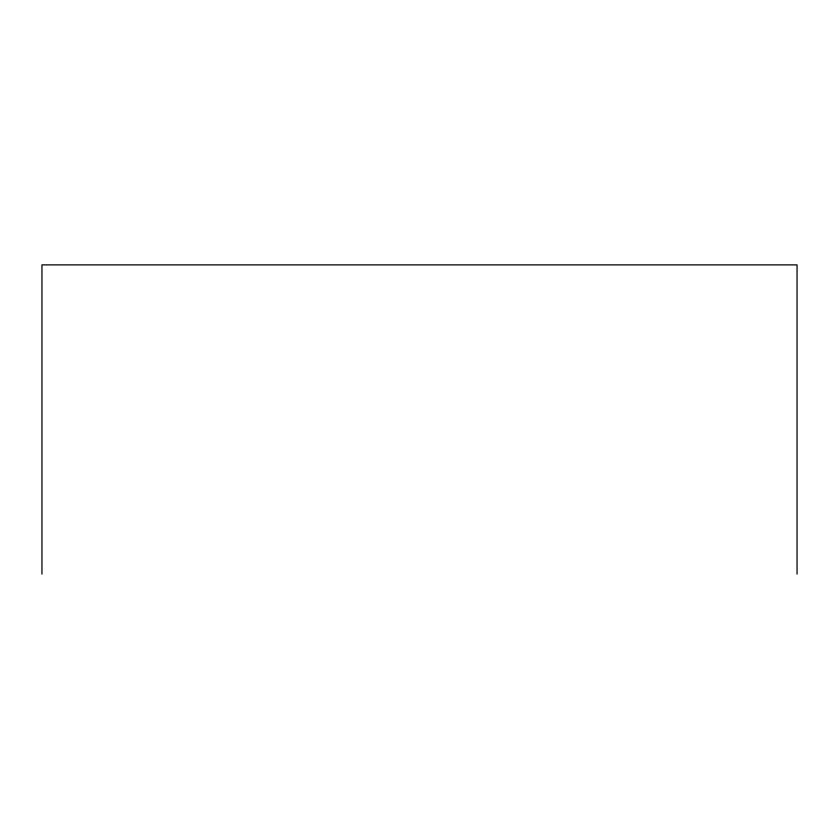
<?xml version="1.0" encoding="UTF-8"?>
<svg xmlns="http://www.w3.org/2000/svg" width="839" height="839" viewBox="0 0 839 839"><rect width="100%" height="100%" fill="white"/><g stroke="black" fill="none" stroke-linecap="round" stroke-linejoin="round"><path stroke-width="1.26" d="M797.05 574.117L797.05 264.883L41.95 264.883L41.95 574.117"/></g></svg>
